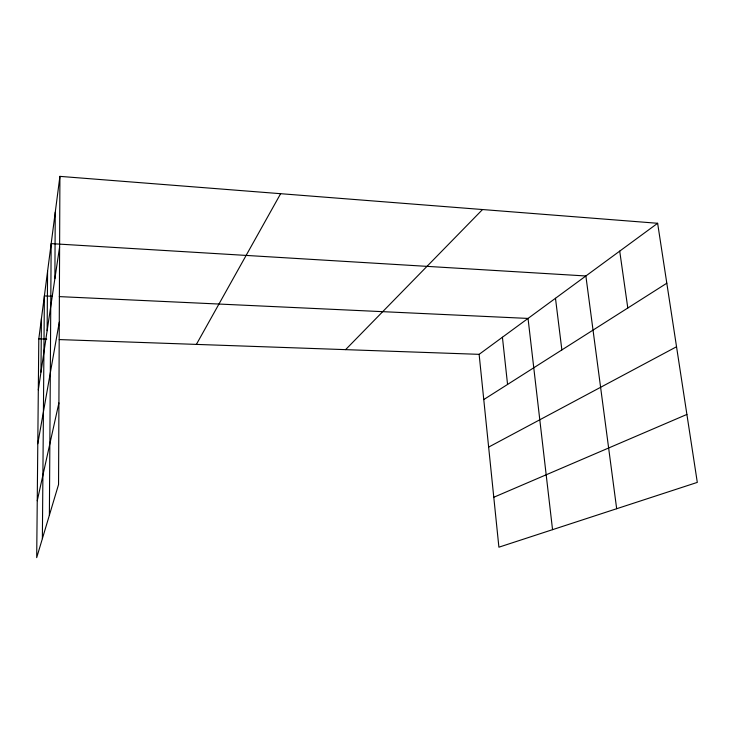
<?xml version="1.0" encoding="UTF-8"?>
<svg xmlns="http://www.w3.org/2000/svg" width="734" height="734" viewBox="0 0 734 734"><rect width="100%" height="100%" fill="white"/><g stroke="black" fill="none" stroke-linecap="round" stroke-linejoin="round"><path stroke-width="1.1" d="M59.913 176.371L58.555 484.523L36.7 557.629L38.801 338.86L59.913 176.371L657.636 223.283L697.3 482.394L498.9 547.188L479.128 354.339L657.636 223.283M54.876 278.645L55.252 212.245M47.132 330.676L47.582 271.314M49.38 515.222L51.169 243.624L585.87 275.975L616.67 508.726M40.957 372.129L41.443 318.547M42.37 538.655L44.379 295.912L52.398 296.288M38.315 389.91L59.601 246.936M37.792 443.731L59.27 322.208M37.251 500.735L58.913 402.92M196.382 344.402L280.636 193.693M345.595 349.641L482.522 209.539M483.77 399.562L666.811 283.214M488.642 447.098L676.537 346.751M493.78 497.267L686.896 414.435M38.801 338.86L46.737 339.136M59.206 339.576L479.128 354.339M59.27 296.609L528.04 318.428L552.546 529.664M619.716 251.129L627.799 308.014M555.482 298.288L561.868 349.916M502.423 337.236L507.561 384.442"/></g></svg>
